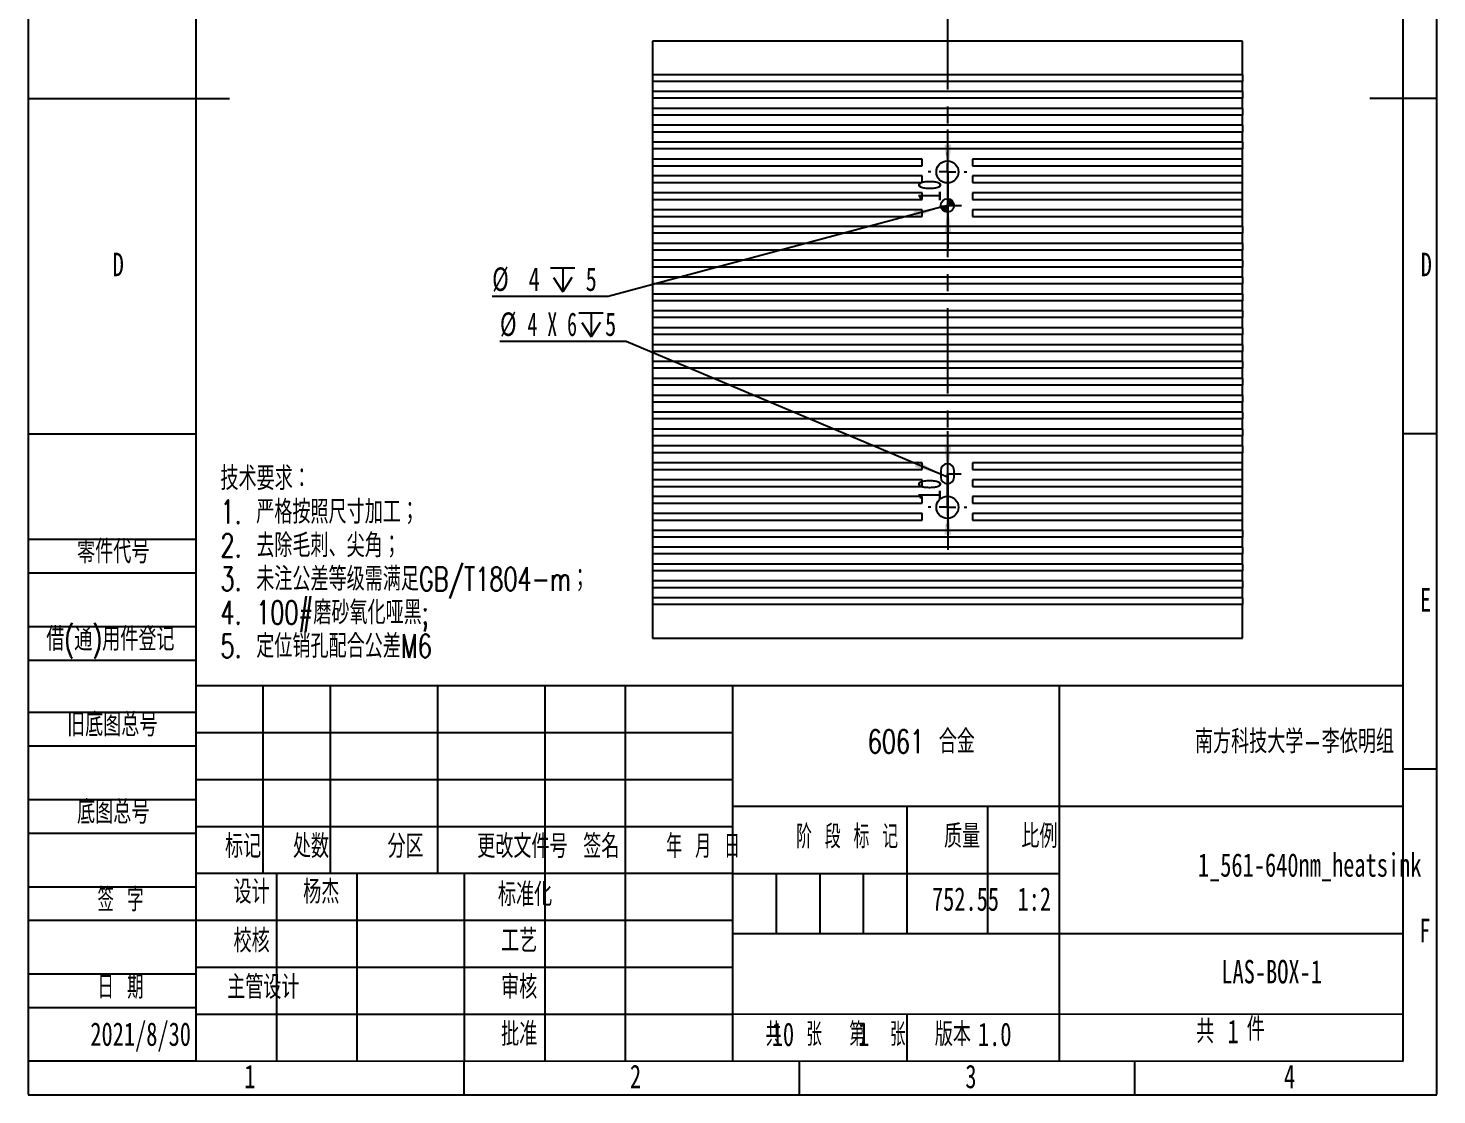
# Model space of a CAD drawing. Header units: millimetres. Extents: x 0 to 210, y 0 to 297.
# Drawn here: x 0 to 210, y 0 to 159 of the extents above; entities that cross this region are included whole.
import ezdxf

# ---------------------------------------------------------------- set-up
doc = ezdxf.new("R2010")
doc.units = ezdxf.units.MM
doc.linetypes.add('CENTERX2', pattern=[20.32, 12.7, -2.54, 2.54, -2.54])
doc.layers.add('图框', color=7, linetype='Continuous')
doc.layers.add('图纸格式', color=7, linetype='Continuous')
doc.styles.add('SLDTEXTSTYLE0', font='TXT', dxfattribs={"width": 0.7, "bigfont": 'bigfont'})
doc.styles.add('SLDTEXTSTYLE1', font='TXT', dxfattribs={"width": 0.62, "bigfont": 'bigfont'})
doc.styles.add('SLDTEXTSTYLE2', font='TXT', dxfattribs={"width": 0.614286, "bigfont": 'bigfont'})
doc.styles.add('SLDTEXTSTYLE3', font='TXT', dxfattribs={"width": 0.6, "bigfont": 'bigfont'})
doc.styles.add('SLDTEXTSTYLE4', font='TXT', dxfattribs={"width": 0.633333, "bigfont": 'bigfont'})
doc.styles.add('SLDTEXTSTYLE5', font='TXT', dxfattribs={"width": 0.7})
doc.styles.add('SLDTEXTSTYLE9', font='TXT', dxfattribs={"width": 0.62})
doc.dimstyles.new('SLDDIMSTYLE1', dxfattribs={"dimtxt": 3.5, "dimasz": 4.08, "dimexe": 0, "dimexo": 0.0625, "dimgap": 0.875, "dimtad": 2, "dimlfac": 2, "dimrnd": 1e-09, "dimzin": 12, "dimdsep": 46, "dimtxsty": 'SLDTEXTSTYLE5', "dimsah": 1, "dimcen": 0.09, "dimadec": 0, "dimazin": 3, "dimtfac": 1, "dimtmove": 0, "dimatfit": 0, "dimfxl": 0, "dimfrac": 2, "dimtolj": 1, "dimtzin": 12, "dimarcsym": 0})
doc.dimstyles.new('SLDDIMSTYLE5', dxfattribs={"dimtxt": 3.5, "dimasz": 4.08, "dimexe": 0, "dimexo": 0.0625, "dimgap": 0.875, "dimtad": 0, "dimtih": 1, "dimtoh": 1, "dimdec": 6, "dimlfac": 2, "dimrnd": 1e-09, "dimzin": 12, "dimdsep": 46, "dimtxsty": 'SLDTEXTSTYLE5', "dimblk1": 'NONE', "dimsah": 1, "dimcen": 0, "dimadec": 0, "dimazin": 3, "dimtfac": 1, "dimtmove": 0, "dimatfit": 3, "dimldrblk": 'NONE', "dimfxl": 0, "dimfrac": 2, "dimtolj": 1, "dimtzin": 12, "dimarcsym": 0})
doc.dimstyles.new('SLDDIMSTYLE6', dxfattribs={"dimtxt": 3.5, "dimasz": 4.08, "dimexe": 0, "dimexo": 0.0625, "dimgap": 0.875, "dimtad": 0, "dimtih": 1, "dimtoh": 1, "dimdec": 6, "dimlfac": 2, "dimrnd": 1e-09, "dimzin": 12, "dimdsep": 46, "dimtxsty": 'SLDTEXTSTYLE5', "dimsah": 1, "dimcen": 0, "dimadec": 0, "dimazin": 3, "dimtfac": 1, "dimtofl": 0, "dimtmove": 0, "dimatfit": 3, "dimfxl": 0, "dimfrac": 2, "dimtolj": 1, "dimtzin": 12, "dimarcsym": 0})

# ---------------------------------------------------------------- blocks, each defined once
blk = doc.blocks.new('SW_NOTE_0')
at = {"layer": '图纸格式', "color": 0, "char_height": 3.5, "attachment_point": 1, "style": 'SLDTEXTSTYLE0'}
for s, insert in [('技术要求：', (0, 4.51)), ('1. 严格按照尺寸加工；', (0, -0.49)), ('2. 去除毛刺、尖角；', (0, -5.49)), ('3. 未注公差等级需满足GB/T1804-m；', (0, -10.49)), ('4. 100#磨砂氧化哑黑;', (0, -15.49)), ('5. 定位销孔配合公差M6', (0, -20.49))]:
    blk.add_mtext(s, dxfattribs=dict(at, insert=insert))
blk = doc.blocks.new('_D_23')
at = {"layer": '图纸格式'}
for p, q in [((137.12, 137.56), (137.12, 143.91)), ((137.12, 137.56), (137.12, 132.56)), ((137.05, 132.56), (139.12, 132.56)), ((137.12, 132.56), (137.12, 126.21))]:
    blk.add_line(p, q, dxfattribs=at)
for points in [[(137.12, 137.56), (137.62, 141.64), (136.61, 141.64)], [(137.12, 132.56), (136.61, 128.48), (137.62, 128.48)]]:
    blk.add_solid(points, dxfattribs=at)
at = {"layer": '图纸格式', "insert": (132.6, 133.12), "char_height": 3.5, "attachment_point": 1, "rotation": 90, "style": 'SLDTEXTSTYLE5'}
blk.add_mtext('10', dxfattribs=at)
blk = doc.blocks.new('_D_24')
at = {"layer": '图纸格式'}
for p, q in [((137.09, 92.56), (137.09, 98.91)), ((137.05, 92.56), (139.09, 92.56)), ((137.09, 92.56), (137.09, 87.56)), ((137.09, 87.56), (137.09, 81.21))]:
    blk.add_line(p, q, dxfattribs=at)
for points in [[(137.09, 92.56), (137.6, 96.64), (136.59, 96.64)], [(137.09, 87.56), (136.59, 83.48), (137.6, 83.48)]]:
    blk.add_solid(points, dxfattribs=at)
at = {"layer": '图纸格式', "insert": (132.58, 88.52), "char_height": 3.5, "attachment_point": 1, "rotation": 90, "style": 'SLDTEXTSTYLE5'}
blk.add_mtext('10', dxfattribs=at)
blk = doc.blocks.new('SW_SYMBOL_HOLE_DEPTH')
at = {"layer": '图纸格式', "color": 0}
for p, q in [((0, 875), (800, 875)), ((100, 555), (400, 75)), ((400, 875), (400, 75)), ((700, 555), (400, 75))]:
    blk.add_line(p, q, dxfattribs=at)
blk = doc.blocks.new('_D_25')
at = {"layer": '图纸格式'}
for p, q in [((136.08, 132.3), (86.44, 118.99)), ((138.01, 132.82), (136.08, 132.3)), ((86.44, 118.99), (69.17, 118.99))]:
    blk.add_line(p, q, dxfattribs=at)
blk.add_solid([(136.08, 132.3), (132.01, 131.74), (132.27, 130.76)], dxfattribs=at)
at = {"layer": '图纸格式', "xscale": 0.004511737089201878, "yscale": 0.004511737089201878, "zscale": 0.004511737089201878}
blk.add_blockref('SW_SYMBOL_HOLE_DEPTH', (77.88, 119.33), dxfattribs=at)
at = {"layer": '图纸格式', "char_height": 3.5, "attachment_point": 1, "style": 'SLDTEXTSTYLE5'}
for s, insert in [('%%c', (69.17, 123.33)), ('4', (74.6, 123.32)), ('5', (83.1, 123.32))]:
    blk.add_mtext(s, dxfattribs=dict(at, insert=insert))
blk = doc.blocks.new('_None')
blk = doc.blocks.new('_D_26')
at = {"layer": '图纸格式'}
for p, q in [((89.13, 112.28), (70.33, 112.28)), ((136.13, 92.45), (89.13, 112.28)), ((137.05, 92.06), (136.13, 92.45))]:
    blk.add_line(p, q, dxfattribs=at)
blk.add_solid([(136.13, 92.45), (132.57, 94.51), (132.17, 93.57)], dxfattribs=at)
at = {"layer": '图纸格式', "xscale": 0.004511737089201878, "yscale": 0.004511737089201878, "zscale": 0.004511737089201878}
blk.add_blockref('SW_SYMBOL_HOLE_DEPTH', (82.11, 112.62), dxfattribs=at)
at = {"layer": '图纸格式', "char_height": 3.5, "attachment_point": 1}
for s, insert, style in [('%%c', (70.33, 116.62), 'SLDTEXTSTYLE5'), ('4 X 6', (74.44, 116.61), 'SLDTEXTSTYLE9'), ('5', (86, 116.61), 'SLDTEXTSTYLE5')]:
    blk.add_mtext(s, dxfattribs=dict(at, insert=insert, style=style))
blk = doc.blocks.new('SW_CENTERMARKSYMBOL_10')
at = {"layer": '图纸格式', "color": 0}
for p, q in [((0, 2.5), (0, 2.9)), ((-2.5, 0), (-2.9, 0)), ((0, 0), (-1.25, 0)), ((0, 0), (0, 1.25)), ((0, 0), (0, -1.25)), ((0, 0), (1.25, 0)), ((2.5, 0), (2.9, 0)), ((0, -2.5), (0, -2.9))]:
    blk.add_line(p, q, dxfattribs=at)
blk = doc.blocks.new('SW_CENTERMARKSYMBOL_11')
at = {"layer": '图纸格式', "color": 0}
for p, q in [((0, 2.5), (0, 2.9)), ((-2.5, 0), (-2.9, 0)), ((0, 0), (-1.25, 0)), ((0, 0), (0, 1.25)), ((0, 0), (0, -1.25)), ((0, 0), (1.25, 0)), ((2.5, 0), (2.9, 0)), ((0, -2.5), (0, -2.9))]:
    blk.add_line(p, q, dxfattribs=at)
blk = doc.blocks.new('SW_DOWELSYMBOL_0')
at = {"linetype": 'Continuous', "lineweight": 18}
h = blk.add_hatch(color=0, dxfattribs=at)
edge = h.paths.add_edge_path(flags=0)
edge.add_arc((0, 0), 1, 180, 270)
edge.add_line((0, -1), (0, 0))
edge.add_line((0, 0), (-1, 0))
h = blk.add_hatch(color=0, dxfattribs=at)
edge = h.paths.add_edge_path(flags=0)
edge.add_arc((0, 0), 1, 0, 90)
edge.add_line((0, 1), (0, 0))
edge.add_line((0, 0), (1, 0))
at = {"layer": '图纸格式', "color": 0}
blk.add_circle((0, 0), 1, dxfattribs=at)

msp = doc.modelspace()

# ---------------------------------------------------------------- linework, layer by layer
at = {"color": 7, "linetype": 'CENTERX2'}
for p, q in [((137.04876778, 162.56351419), (137.04876778, 137.56351419)), ((137.04876778, 137.56351419), (137.04876778, 87.56351419)), ((137.04876778, 137.56351419), (137.04876778, 132.56351419)), ((137.04876778, 87.56351419), (137.04876778, 92.56351419))]:
    msp.add_line(p, q, dxfattribs=at)
at = {"color": 7, "linetype": 'Continuous', "lineweight": 25}
for p, q in [((181.04876778, 157.06351419), (93.04876778, 157.06351419)), ((93.04876778, 157.06351419), (93.04876778, 152.06351419)), ((181.04876778, 152.06351419), (181.04876778, 157.06351419)), ((181.04876778, 152.06351419), (93.04876778, 152.06351419)), ((93.04876778, 152.06351419), (93.04876778, 151.06351419)), ((181.04876778, 152.06351419), (181.04876778, 151.06351419)), ((181.04876778, 151.06351419), (93.04876778, 151.06351419)), ((93.04876778, 151.06351419), (93.04876778, 149.54738516)), ((181.04876778, 149.54738516), (93.04876778, 149.54738516)), ((93.04876778, 149.54738516), (93.04876778, 148.54738516)), ((181.04876778, 149.54738516), (181.04876778, 151.06351419)), ((181.04876778, 149.54738516), (181.04876778, 148.54738516)), ((181.04876778, 148.54738516), (93.04876778, 148.54738516)), ((93.04876778, 148.54738516), (93.04876778, 147.03125613)), ((181.04876778, 147.03125613), (93.04876778, 147.03125613)), ((93.04876778, 147.03125613), (93.04876778, 146.03125613)), ((181.04876778, 147.03125613), (181.04876778, 148.54738516)), ((181.04876778, 147.03125613), (181.04876778, 146.03125613)), ((181.04876778, 146.03125613), (93.04876778, 146.03125613)), ((93.04876778, 146.03125613), (93.04876778, 144.5151271)), ((181.04876778, 144.5151271), (181.04876778, 146.03125613)), ((181.04876778, 144.5151271), (93.04876778, 144.5151271)), ((93.04876778, 144.5151271), (93.04876778, 143.5151271)), ((181.04876778, 143.5151271), (93.04876778, 143.5151271)), ((93.04876778, 143.5151271), (93.04876778, 141.99899807)), ((181.04876778, 144.5151271), (181.04876778, 143.5151271)), ((181.04876778, 141.99899807), (181.04876778, 143.5151271)), ((181.04876778, 141.99899807), (93.04876778, 141.99899807)), ((93.04876778, 141.99899807), (93.04876778, 140.99899807)), ((181.04876778, 140.99899807), (93.04876778, 140.99899807)), ((93.04876778, 140.99899807), (93.04876778, 139.48286903)), ((181.04876778, 141.99899807), (181.04876778, 140.99899807)), ((181.04876778, 139.48286903), (181.04876778, 140.99899807)), ((133.29876778, 139.48286903), (93.04876778, 139.48286903)), ((93.04876778, 139.48286903), (93.04876778, 138.48286903)), ((133.29876778, 138.48286903), (133.29876778, 139.48286903)), ((181.04876778, 139.48286903), (140.79876778, 139.48286903)), ((140.79876778, 139.48286903), (140.79876778, 138.48286903)), ((181.04876778, 138.48286903), (181.04876778, 139.48286903)), ((93.04876778, 138.48286903), (133.29876778, 138.48286903)), ((93.04876778, 138.48286903), (93.04876778, 136.96674)), ((133.29876778, 136.96674), (93.04876778, 136.96674)), ((93.04876778, 136.96674), (93.04876778, 135.96674)), ((133.29876778, 135.96674), (133.29876778, 136.96674)), ((140.79876778, 138.48286903), (181.04876778, 138.48286903)), ((181.04876778, 136.96674), (140.79876778, 136.96674)), ((140.79876778, 136.96674), (140.79876778, 135.96674)), ((181.04876778, 136.96674), (181.04876778, 138.48286903)), ((181.04876778, 135.96674), (181.04876778, 136.96674)), ((93.04876778, 135.96674), (133.29876778, 135.96674)), ((93.04876778, 135.96674), (93.04876778, 134.45061097)), ((133.29876778, 134.45061097), (93.04876778, 134.45061097)), ((93.04876778, 134.45061097), (93.04876778, 133.45061097)), ((133.29876778, 133.45061097), (133.29876778, 134.45061097)), ((140.79876778, 135.96674), (181.04876778, 135.96674)), ((181.04876778, 134.45061097), (140.79876778, 134.45061097)), ((140.79876778, 134.45061097), (140.79876778, 133.45061097)), ((181.04876778, 134.45061097), (181.04876778, 135.96674)), ((181.04876778, 133.45061097), (181.04876778, 134.45061097)), ((93.04876778, 133.45061097), (133.29876778, 133.45061097)), ((93.04876778, 133.45061097), (93.04876778, 131.93448194)), ((140.79876778, 133.45061097), (181.04876778, 133.45061097)), ((181.04876778, 131.93448194), (181.04876778, 133.45061097)), ((133.29876778, 131.93448194), (93.04876778, 131.93448194)), ((93.04876778, 131.93448194), (93.04876778, 130.93448194)), ((93.04876778, 130.93448194), (133.29876778, 130.93448194)), ((93.04876778, 130.93448194), (93.04876778, 129.4183529)), ((133.29876778, 130.93448194), (133.29876778, 131.93448194)), ((181.04876778, 131.93448194), (140.79876778, 131.93448194)), ((140.79876778, 131.93448194), (140.79876778, 130.93448194)), ((140.79876778, 130.93448194), (181.04876778, 130.93448194)), ((181.04876778, 130.93448194), (181.04876778, 131.93448194)), ((181.04876778, 129.4183529), (181.04876778, 130.93448194)), ((181.04876778, 129.4183529), (93.04876778, 129.4183529)), ((93.04876778, 129.4183529), (93.04876778, 128.4183529)), ((181.04876778, 128.4183529), (93.04876778, 128.4183529)), ((93.04876778, 128.4183529), (93.04876778, 126.90222387)), ((181.04876778, 129.4183529), (181.04876778, 128.4183529)), ((181.04876778, 126.90222387), (181.04876778, 128.4183529)), ((181.04876778, 126.90222387), (93.04876778, 126.90222387)), ((93.04876778, 126.90222387), (93.04876778, 125.90222387)), ((181.04876778, 126.90222387), (181.04876778, 125.90222387)), ((181.04876778, 125.90222387), (93.04876778, 125.90222387)), ((93.04876778, 125.90222387), (93.04876778, 124.38609484)), ((181.04876778, 124.38609484), (93.04876778, 124.38609484)), ((93.04876778, 124.38609484), (93.04876778, 123.38609484)), ((181.04876778, 124.38609484), (181.04876778, 125.90222387)), ((181.04876778, 124.38609484), (181.04876778, 123.38609484)), ((181.04876778, 123.38609484), (93.04876778, 123.38609484)), ((93.04876778, 123.38609484), (93.04876778, 121.86996581)), ((181.04876778, 121.86996581), (93.04876778, 121.86996581)), ((93.04876778, 121.86996581), (93.04876778, 120.86996581)), ((181.04876778, 121.86996581), (181.04876778, 123.38609484)), ((181.04876778, 121.86996581), (181.04876778, 120.86996581)), ((181.04876778, 120.86996581), (93.04876778, 120.86996581)), ((93.04876778, 120.86996581), (93.04876778, 119.35383678)), ((181.04876778, 119.35383678), (181.04876778, 120.86996581)), ((181.04876778, 119.35383678), (93.04876778, 119.35383678)), ((93.04876778, 119.35383678), (93.04876778, 118.35383678)), ((181.04876778, 118.35383678), (93.04876778, 118.35383678)), ((93.04876778, 118.35383678), (93.04876778, 116.83770774)), ((181.04876778, 119.35383678), (181.04876778, 118.35383678)), ((181.04876778, 116.83770774), (181.04876778, 118.35383678)), ((181.04876778, 116.83770774), (93.04876778, 116.83770774)), ((93.04876778, 116.83770774), (93.04876778, 115.83770774)), ((181.04876778, 115.83770774), (93.04876778, 115.83770774)), ((93.04876778, 115.83770774), (93.04876778, 114.32157871)), ((181.04876778, 116.83770774), (181.04876778, 115.83770774)), ((181.04876778, 114.32157871), (181.04876778, 115.83770774)), ((181.04876778, 114.32157871), (93.04876778, 114.32157871)), ((93.04876778, 114.32157871), (93.04876778, 113.32157871)), ((181.04876778, 114.32157871), (181.04876778, 113.32157871)), ((181.04876778, 113.32157871), (93.04876778, 113.32157871)), ((93.04876778, 113.32157871), (93.04876778, 111.80544968)), ((181.04876778, 111.80544968), (93.04876778, 111.80544968)), ((93.04876778, 111.80544968), (93.04876778, 110.80544968)), ((181.04876778, 111.80544968), (181.04876778, 113.32157871)), ((181.04876778, 111.80544968), (181.04876778, 110.80544968)), ((181.04876778, 110.80544968), (93.04876778, 110.80544968)), ((93.04876778, 110.80544968), (93.04876778, 109.28932065)), ((181.04876778, 109.28932065), (93.04876778, 109.28932065)), ((93.04876778, 109.28932065), (93.04876778, 108.28932065)), ((181.04876778, 109.28932065), (181.04876778, 110.80544968)), ((181.04876778, 109.28932065), (181.04876778, 108.28932065)), ((181.04876778, 108.28932065), (93.04876778, 108.28932065)), ((93.04876778, 108.28932065), (93.04876778, 106.77319161)), ((181.04876778, 106.77319161), (181.04876778, 108.28932065)), ((181.04876778, 106.77319161), (93.04876778, 106.77319161)), ((93.04876778, 106.77319161), (93.04876778, 105.77319161)), ((181.04876778, 105.77319161), (93.04876778, 105.77319161)), ((93.04876778, 105.77319161), (93.04876778, 104.25706258)), ((181.04876778, 106.77319161), (181.04876778, 105.77319161)), ((181.04876778, 104.25706258), (181.04876778, 105.77319161)), ((181.04876778, 104.25706258), (93.04876778, 104.25706258)), ((93.04876778, 104.25706258), (93.04876778, 103.25706258)), ((181.04876778, 103.25706258), (93.04876778, 103.25706258)), ((93.04876778, 103.25706258), (93.04876778, 101.74093355)), ((181.04876778, 104.25706258), (181.04876778, 103.25706258)), ((181.04876778, 101.74093355), (181.04876778, 103.25706258)), ((181.04876778, 101.74093355), (93.04876778, 101.74093355)), ((93.04876778, 101.74093355), (93.04876778, 100.74093355)), ((181.04876778, 101.74093355), (181.04876778, 100.74093355)), ((181.04876778, 100.74093355), (93.04876778, 100.74093355)), ((93.04876778, 100.74093355), (93.04876778, 99.22480452)), ((181.04876778, 99.22480452), (93.04876778, 99.22480452)), ((93.04876778, 99.22480452), (93.04876778, 98.22480452)), ((181.04876778, 99.22480452), (181.04876778, 100.74093355)), ((181.04876778, 99.22480452), (181.04876778, 98.22480452)), ((181.04876778, 98.22480452), (93.04876778, 98.22480452)), ((93.04876778, 98.22480452), (93.04876778, 96.70867548)), ((181.04876778, 96.70867548), (93.04876778, 96.70867548)), ((93.04876778, 96.70867548), (93.04876778, 95.70867548)), ((181.04876778, 96.70867548), (181.04876778, 98.22480452)), ((181.04876778, 96.70867548), (181.04876778, 95.70867548)), ((181.04876778, 95.70867548), (93.04876778, 95.70867548)), ((93.04876778, 95.70867548), (93.04876778, 94.19254645)), ((181.04876778, 94.19254645), (181.04876778, 95.70867548)), ((133.29876778, 94.19254645), (93.04876778, 94.19254645)), ((93.04876778, 94.19254645), (93.04876778, 93.19254645)), ((93.04876778, 93.19254645), (133.29876778, 93.19254645)), ((93.04876778, 93.19254645), (93.04876778, 91.67641742)), ((133.29876778, 93.19254645), (133.29876778, 94.19254645)), ((136.04876778, 93.06351419), (136.04876778, 92.06351419)), ((138.04876778, 92.06351419), (138.04876778, 93.06351419)), ((181.04876778, 94.19254645), (140.79876778, 94.19254645)), ((140.79876778, 94.19254645), (140.79876778, 93.19254645)), ((140.79876778, 93.19254645), (181.04876778, 93.19254645)), ((181.04876778, 93.19254645), (181.04876778, 94.19254645)), ((181.04876778, 91.67641742), (181.04876778, 93.19254645)), ((133.29876778, 91.67641742), (93.04876778, 91.67641742)), ((93.04876778, 91.67641742), (93.04876778, 90.67641742)), ((93.04876778, 90.67641742), (133.29876778, 90.67641742)), ((93.04876778, 90.67641742), (93.04876778, 89.16028839)), ((133.29876778, 90.67641742), (133.29876778, 91.67641742)), ((181.04876778, 91.67641742), (140.79876778, 91.67641742)), ((140.79876778, 91.67641742), (140.79876778, 90.67641742)), ((140.79876778, 90.67641742), (181.04876778, 90.67641742)), ((181.04876778, 90.67641742), (181.04876778, 91.67641742)), ((181.04876778, 89.16028839), (181.04876778, 90.67641742)), ((133.29876778, 89.16028839), (93.04876778, 89.16028839)), ((93.04876778, 89.16028839), (93.04876778, 88.16028839)), ((133.29876778, 88.16028839), (133.29876778, 89.16028839)), ((181.04876778, 89.16028839), (140.79876778, 89.16028839)), ((140.79876778, 89.16028839), (140.79876778, 88.16028839)), ((181.04876778, 88.16028839), (181.04876778, 89.16028839)), ((93.04876778, 88.16028839), (133.29876778, 88.16028839)), ((93.04876778, 88.16028839), (93.04876778, 86.64415936)), ((133.29876778, 86.64415936), (93.04876778, 86.64415936)), ((93.04876778, 86.64415936), (93.04876778, 85.64415936)), ((133.29876778, 85.64415936), (133.29876778, 86.64415936)), ((140.79876778, 88.16028839), (181.04876778, 88.16028839)), ((181.04876778, 86.64415936), (140.79876778, 86.64415936)), ((140.79876778, 86.64415936), (140.79876778, 85.64415936)), ((181.04876778, 86.64415936), (181.04876778, 88.16028839)), ((181.04876778, 85.64415936), (181.04876778, 86.64415936)), ((93.04876778, 85.64415936), (133.29876778, 85.64415936)), ((93.04876778, 85.64415936), (93.04876778, 84.12803032)), ((181.04876778, 84.12803032), (93.04876778, 84.12803032)), ((93.04876778, 84.12803032), (93.04876778, 83.12803032)), ((140.79876778, 85.64415936), (181.04876778, 85.64415936)), ((181.04876778, 84.12803032), (181.04876778, 85.64415936)), ((181.04876778, 84.12803032), (181.04876778, 83.12803032)), ((181.04876778, 83.12803032), (93.04876778, 83.12803032)), ((93.04876778, 83.12803032), (93.04876778, 81.61190129)), ((181.04876778, 81.61190129), (181.04876778, 83.12803032)), ((181.04876778, 81.61190129), (93.04876778, 81.61190129)), ((93.04876778, 81.61190129), (93.04876778, 80.61190129)), ((181.04876778, 80.61190129), (93.04876778, 80.61190129)), ((93.04876778, 80.61190129), (93.04876778, 79.09577226)), ((181.04876778, 81.61190129), (181.04876778, 80.61190129)), ((181.04876778, 79.09577226), (181.04876778, 80.61190129)), ((181.04876778, 79.09577226), (93.04876778, 79.09577226)), ((93.04876778, 79.09577226), (93.04876778, 78.09577226)), ((181.04876778, 78.09577226), (93.04876778, 78.09577226)), ((93.04876778, 78.09577226), (93.04876778, 76.57964323)), ((181.04876778, 79.09577226), (181.04876778, 78.09577226)), ((181.04876778, 76.57964323), (181.04876778, 78.09577226)), ((181.04876778, 76.57964323), (93.04876778, 76.57964323)), ((93.04876778, 76.57964323), (93.04876778, 75.57964323)), ((181.04876778, 76.57964323), (181.04876778, 75.57964323)), ((181.04876778, 75.57964323), (93.04876778, 75.57964323)), ((93.04876778, 75.57964323), (93.04876778, 74.06351419)), ((181.04876778, 74.06351419), (93.04876778, 74.06351419)), ((93.04876778, 74.06351419), (93.04876778, 73.06351419)), ((181.04876778, 74.06351419), (181.04876778, 75.57964323)), ((181.04876778, 74.06351419), (181.04876778, 73.06351419)), ((93.04876778, 73.06351419), (93.04876778, 68.06351419)), ((181.04876778, 73.06351419), (93.04876778, 73.06351419)), ((181.04876778, 68.06351419), (181.04876778, 73.06351419)), ((93.04876778, 68.06351419), (181.04876778, 68.06351419))]:
    msp.add_line(p, q, dxfattribs=at)
for centre, radius in [((137.04876778, 137.56351419), 1.65), ((137.04876778, 132.56351419), 1), ((137.04876778, 87.56351419), 1.65)]:
    msp.add_circle(centre, radius, dxfattribs=at)
for centre, start, end in [((137.04876778, 93.06351419), 0, 180), ((137.04876778, 92.06351419), 180, 0)]:
    msp.add_arc(centre, 1, start, end, dxfattribs=at)
at = {"layer": '图框'}
for p, q in [((0, 297), (0, 0)), ((210, 0), (210, 297)), ((0, 98.5), (25, 98.5)), ((210, 98.5), (205, 98.5)), ((0, 82.79059372), (25, 82.79059372)), ((0, 77.79059372), (25, 77.79059372)), ((0, 69.79059372), (25, 69.79059372)), ((0, 64.79059372), (25, 64.79059372)), ((25.01325671, 61.0216466), (24.99810284, 5.02164865)), ((0, 57), (25, 57)), ((25, 54), (105, 54)), ((0, 52), (25, 52)), ((210, 48.5), (205, 48.5)), ((25, 47), (105, 47)), ((0, 44), (25, 44)), ((0, 39), (25, 39)), ((111.5, 33), (111.5, 24)), ((118, 33), (118, 24)), ((124.5, 33), (124.5, 24)), ((0, 31), (25, 31)), ((0, 26), (25, 26)), ((0, 18), (25, 18)), ((0, 13), (25, 13)), ((-0.00189625, 5.02841377), (24.99810284, 5.02164865)), ((64.99999231, -0.02841395), (64.99999231, 4.97158605)), ((153.6900128, 4.99715582), (153.6900128, 4.98682399)), ((165, -0.02841395), (165, 4.98376345)), ((-0.00000769, -0.02841395), (209.99999231, -0.02841395))]:
    msp.add_line(p, q, dxfattribs=at)
at = {"layer": '图框', "lineweight": 25}
for p, q in [((25, 292), (25, 5)), ((205, 4.97293926), (205, 292)), ((0, 148.5), (30, 148.5)), ((210, 148.5), (200, 148.5)), ((25, 61), (205, 61)), ((35, 61), (35, 33)), ((45, 61), (45, 33)), ((61, 61), (61, 33)), ((77, 61), (77, 5)), ((89, 61), (89, 5)), ((105, 61), (105, 4.99999974)), ((153.6900128, 60.98683224), (153.6900128, 4.99715582)), ((105, 43), (205, 43)), ((131, 43), (131, 24)), ((143, 43), (143, 24)), ((25, 40), (105, 40)), ((25, 33), (105, 33)), ((37, 33), (37, 5)), ((49, 33), (49, 5)), ((64.99999231, 32.97158605), (64.99999231, 4.97158605)), ((105.01329698, 32.98682811), (153.6900128, 32.98682811)), ((25, 26), (105, 26)), ((105, 24), (205, 24)), ((25, 19), (105, 19)), ((24.99999707, 12.02164839), (105, 12.02164839)), ((105, 12.02164839), (205, 12.04870888)), ((131, 12.02868412), (131, 4.99296402)), ((24.99810284, 5.02164865), (205, 4.97293926)), ((114.99905142, -0.02841395), (114.99905142, 4.99729395))]:
    msp.add_line(p, q, dxfattribs=at)

# ---------------------------------------------------------------- block references
at = {"layer": '图纸格式'}
for name, p in [('SW_CENTERMARKSYMBOL_10', (137.04876778, 137.56351419)), ('SW_DOWELSYMBOL_0', (137.04876778, 132.56351419)), ('SW_NOTE_0', (28.66580176, 89.12118578)), ('SW_CENTERMARKSYMBOL_11', (137.04876778, 87.56351419))]:
    msp.add_blockref(name, p, dxfattribs=at)

# ---------------------------------------------------------------- texts
at = {"layer": '图框', "char_height": 3.5}
for s, insert, attachment_point, style in [('D', (13.42968752, 125.52069777), 2, 'SLDTEXTSTYLE5'), ('D', (208.42968752, 125.52069777), 2, 'SLDTEXTSTYLE5'), ('零件代号', (7.29211667, 82.70329204), 1, 'SLDTEXTSTYLE0'), ('E', (208.31788194, 75.52069777), 2, 'SLDTEXTSTYLE5'), ('借(通)用件登记', (2.70461632, 69.67773255), 1, 'SLDTEXTSTYLE0'), ('旧底图总号', (5.79211643, 56.90530001), 1, 'SLDTEXTSTYLE0'), ('6061 合金', (133.15133933, 54.39905289), 2, 'SLDTEXTSTYLE0'), ('南方科技大学-李依明组', (188.77901833, 54.39905289), 2, 'SLDTEXTSTYLE0'), ('底图总号', (7.29211667, 43.88526413), 1, 'SLDTEXTSTYLE0'), ('阶 段 标 记', (122.08305005, 40.21624708), 2, 'SLDTEXTSTYLE2'), ('质量', (139.22666099, 40.28618167), 2, 'SLDTEXTSTYLE0'), ('比例', (150.75914226, 40.28618167), 2, 'SLDTEXTSTYLE0'), ('标记', (32.04010752, 38.78855981), 2, 'SLDTEXTSTYLE0'), ('处数', (42.16063697, 38.78855981), 2, 'SLDTEXTSTYLE0'), ('分区', (56.25990084, 38.78855981), 2, 'SLDTEXTSTYLE0'), ('更改文件号', (73.68047433, 38.78855981), 2, 'SLDTEXTSTYLE0'), ('签名', (85.44110771, 38.78855981), 2, 'SLDTEXTSTYLE0'), ('年 月 日', (100.61729645, 38.78855981), 2, 'SLDTEXTSTYLE1'), ('1_561-640nm_heatsink', (191.04672593, 35.99341121), 2, 'SLDTEXTSTYLE5'), ('设计', (33.31082705, 31.97276116), 2, 'SLDTEXTSTYLE0'), ('杨杰', (43.69188705, 31.97276145), 2, 'SLDTEXTSTYLE0'), ('标准化', (74.07404119, 31.59203863), 2, 'SLDTEXTSTYLE0'), ('签 字', (13.76749305, 30.80699396), 2, 'SLDTEXTSTYLE4'), ('752.55', (139.73247117, 30.90835364), 2, 'SLDTEXTSTYLE5'), ('1:2', (149.98622562, 30.90835364), 2, 'SLDTEXTSTYLE5'), ('F', (208.22430554, 26.21096062), 2, 'SLDTEXTSTYLE5'), ('校核', (33.31082705, 24.70216765), 2, 'SLDTEXTSTYLE0'), ('工艺', (73.19661051, 24.70216765), 2, 'SLDTEXTSTYLE0'), ('LAS-BOX-1', (185.37745564, 20.08420473), 2, 'SLDTEXTSTYLE5'), ('日 期', (13.76749305, 17.7869982), 2, 'SLDTEXTSTYLE4'), ('主管设计', (35.06082713, 17.78791054), 2, 'SLDTEXTSTYLE0'), ('审核', (73.19661051, 17.79738322), 2, 'SLDTEXTSTYLE0'), ('2021/8/30', (16.76850515, 10.77839845), 2, 'SLDTEXTSTYLE5'), ('批准', (73.19904103, 10.77839816), 2, 'SLDTEXTSTYLE0'), ('共  张', (114.13669954, 10.74831967), 2, 'SLDTEXTSTYLE3'), ('10', (110.84850132, 10.74831996), 1, 'SLDTEXTSTYLE5'), ('第  张', (126.6114846, 10.74831967), 2, 'SLDTEXTSTYLE3'), ('1', (123.72354153, 10.74831996), 1, 'SLDTEXTSTYLE5'), ('版本', (137.85227334, 10.74831967), 2, 'SLDTEXTSTYLE0'), ('1.0', (141.58901891, 10.74831996), 1, 'SLDTEXTSTYLE5'), ('共', (174.12816581, 11.16637501), 1, 'SLDTEXTSTYLE0'), ('件', (181.66002737, 11.52216087), 1, 'SLDTEXTSTYLE0'), ('1', (33.04444444, 4.46096062), 2, 'SLDTEXTSTYLE5'), ('2', (90.54444444, 4.46096062), 2, 'SLDTEXTSTYLE5'), ('3', (140.54444444, 4.46096062), 2, 'SLDTEXTSTYLE5'), ('4', (188.04444444, 4.46096062), 2, 'SLDTEXTSTYLE5')]:
    msp.add_mtext(s, dxfattribs=dict(at, insert=insert, attachment_point=attachment_point, style=style))
at = {"layer": '图纸格式', "insert": (178.79285063, 11.1663753), "char_height": 3.5, "attachment_point": 1, "style": 'SLDTEXTSTYLE5'}
msp.add_mtext('1', dxfattribs=at)

# ---------------------------------------------------------------- dimensions: what is measured, and where the dimension line sits
at = {"layer": '图纸格式'}
for base, p1, p2, picture, middle in [((137.11547141, 132.56351419), (139.94876778, 137.56351419), (137.04876778, 132.56351419), '_D_23', (137.11547141, 134.6583973)), ((137.09421715, 87.56351419), (137.04876778, 92.56351419), (139.94876778, 87.56351419), '_D_24', (137.09421715, 90.05531982))]:
    dim = msp.add_linear_dim(base=base, p1=p1, p2=p2, angle=90, dimstyle='SLDDIMSTYLE1', dxfattribs=at)
    dim.commit()
    dim.dimension.update_dxf_attribs({"geometry": picture, "text_midpoint": middle, "dimtype": 160})
dim = msp.add_diameter_dim_2p(p1=(138.01464875, 132.82250057), p2=(136.0828868, 132.30452782), text='<> {\\fGDT;x} 5\\P', dimstyle='SLDDIMSTYLE5', dxfattribs=at)
dim.commit()
dim.dimension.update_dxf_attribs({"geometry": '_D_25', "text_midpoint": (77.01060527, 121.06432439), "dimtype": 163})
dim = msp.add_radius_dim(center=(137.04876778, 92.06351419), mpoint=(136.12741924, 92.45225173), text='%%c<> X 6{\\fGDT;x}5\\P', dimstyle='SLDDIMSTYLE6', override={"dimpost": '<>'}, dxfattribs=at)
dim.commit()
dim.dimension.update_dxf_attribs({"geometry": '_D_26', "text_midpoint": (78.9342318, 114.354342), "dimtype": 164})

doc.saveas('drawing.dxf')
